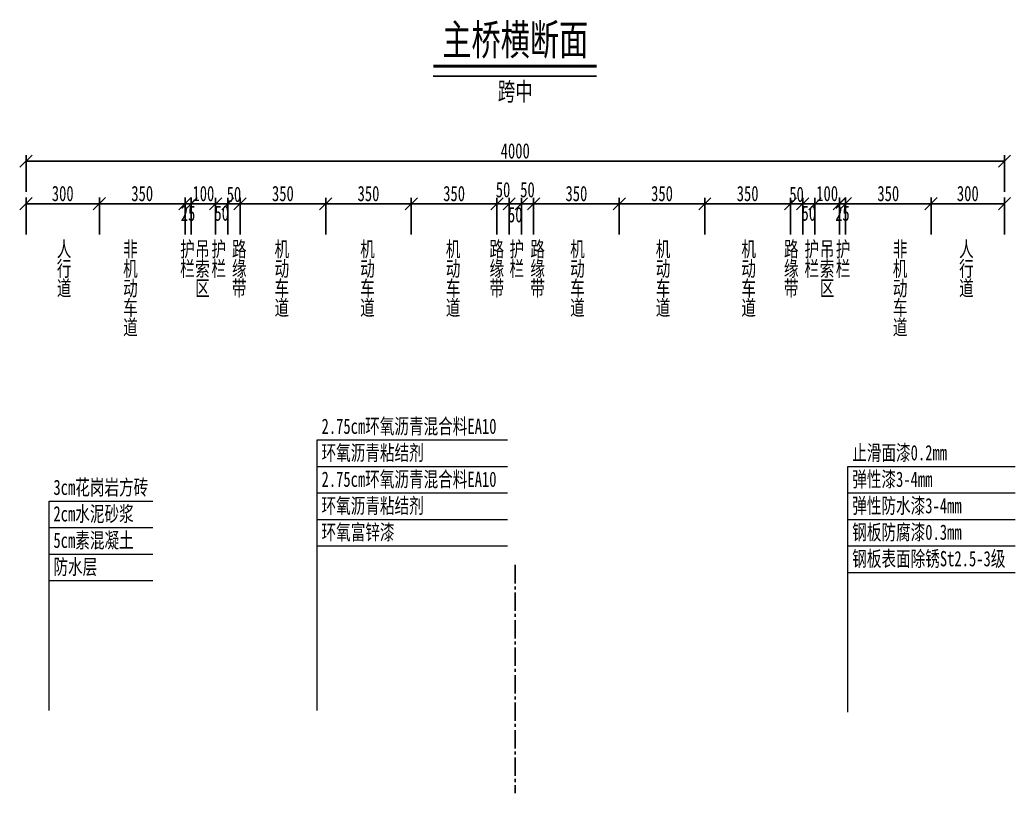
# Model space of a CAD drawing. Extents: x -2611510 to 1021013, y -44073 to 90887.
# Drawn here: x 980330 to 1021013, y 59267 to 90887 of the extents above; entities that cross this region are included whole.
import ezdxf
from ezdxf.enums import TextEntityAlignment as Align

# ---------------------------------------------------------------- set-up
doc = ezdxf.new("R2010")
doc.units = 0
doc.linetypes.add('CENTER2', pattern=[1.125, 0.75, -0.125, 0.125, -0.125])
doc.layers.get('Defpoints').update_dxf_attribs({"color": 8})
doc.layers.add('Dim', color=4, linetype='Continuous')
doc.layers.add('文字', color=7, linetype='Continuous', lineweight=15)
doc.layers.add('标注', color=3, linetype='Continuous', lineweight=18)
doc.styles.add('fs', font='', dxfattribs={"width": 0.7})
doc.styles.get("Standard").update_dxf_attribs({"font": '', "width": 0.7})
doc.styles.get('fs').set_extended_font_data('仿宋_GB2312')
doc.styles.get('Standard').set_extended_font_data('仿宋_GB2312')
doc.dimstyles.new('250-1', dxfattribs={"dimscale": 250, "dimtxt": 2.5, "dimasz": 2, "dimexe": 1, "dimexo": 1, "dimgap": 0, "dimtad": 0, "dimdec": 0, "dimlfac": 0.1, "dimrnd": 0.1, "dimzin": 12, "dimdsep": 46, "dimtxsty": 'Standard', "dimblk": 'OBLIQUE', "dimcen": -1, "dimclrd": 4, "dimclre": 256, "dimclrt": 4, "dimadec": 4, "dimazin": 0, "dimtp": 2, "dimtm": 3, "dimtfac": 0.5, "dimtdec": 0, "dimtmove": 2, "dimatfit": 3, "dimldrblk": 'OBLIQUE', "dimfxl": 5, "dimfxlon": 1, "dimtvp": 0.7, "dimtolj": 1, "dimtzin": 12, "dimarcsym": 0})

# ---------------------------------------------------------------- blocks, each defined once
blk = doc.blocks.new('_Oblique')
at = {"color": 0, "linetype": 'ByBlock', "lineweight": -2}
blk.add_line((-0.5, -0.5), (0.5, 0.5), dxfattribs=at)
blk = doc.blocks.new('*D109')
at = {"layer": 'Defpoints', "color": 0, "transparency": 16777216}
for p in [(983580, 83367), (980580, 81543), (983580, 81543)]:
    blk.add_point(p, dxfattribs=at)
at = {"layer": 'Dim', "lineweight": -2, "transparency": 16777216}
for p, q in [((980580, 82117), (980580, 83617)), ((983580, 82117), (983580, 83617))]:
    blk.add_line(p, q, dxfattribs=at)
at = {"layer": 'Dim', "color": 4, "lineweight": -2, "transparency": 16777216}
blk.add_line((980580, 83367), (983580, 83367), dxfattribs=at)
at = {"layer": 'Dim', "color": 4, "lineweight": -2, "transparency": 16777216, "xscale": 500, "yscale": 500, "zscale": 500, "rotation": 180}
blk.add_blockref('_Oblique', (980580, 83367), dxfattribs=at)
at = {"layer": 'Dim', "color": 4, "lineweight": -2, "transparency": 16777216, "xscale": 500, "yscale": 500, "zscale": 500}
blk.add_blockref('_Oblique', (983580, 83367), dxfattribs=at)
at = {"layer": 'Dim', "color": 4, "transparency": 16777216, "insert": (982080, 83783), "char_height": 625, "attachment_point": 5}
blk.add_mtext('\\A1;300', dxfattribs=at)
blk = doc.blocks.new('*D110')
at = {"layer": 'Defpoints', "color": 0, "transparency": 16777216}
for p in [(999830, 83366), (996330, 81543), (999830, 81543)]:
    blk.add_point(p, dxfattribs=at)
at = {"layer": 'Dim', "lineweight": -2, "transparency": 16777216}
for p, q in [((996330, 82116), (996330, 83616)), ((999830, 82116), (999830, 83616))]:
    blk.add_line(p, q, dxfattribs=at)
at = {"layer": 'Dim', "color": 4, "lineweight": -2, "transparency": 16777216}
blk.add_line((996330, 83366), (999830, 83366), dxfattribs=at)
at = {"layer": 'Dim', "color": 4, "lineweight": -2, "transparency": 16777216, "xscale": 500, "yscale": 500, "zscale": 500, "rotation": 180}
blk.add_blockref('_Oblique', (996330, 83366), dxfattribs=at)
at = {"layer": 'Dim', "color": 4, "lineweight": -2, "transparency": 16777216, "xscale": 500, "yscale": 500, "zscale": 500}
blk.add_blockref('_Oblique', (999830, 83366), dxfattribs=at)
at = {"layer": 'Dim', "color": 4, "transparency": 16777216, "insert": (998080, 83782), "char_height": 625, "attachment_point": 5}
blk.add_mtext('\\A1;350', dxfattribs=at)
blk = doc.blocks.new('*D111')
at = {"layer": 'Defpoints', "color": 0, "transparency": 16777216}
for p in [(987080, 83367), (983580, 81543), (987080, 81543)]:
    blk.add_point(p, dxfattribs=at)
at = {"layer": 'Dim', "lineweight": -2, "transparency": 16777216}
for p, q in [((983580, 82117), (983580, 83617)), ((987080, 82117), (987080, 83617))]:
    blk.add_line(p, q, dxfattribs=at)
at = {"layer": 'Dim', "color": 4, "lineweight": -2, "transparency": 16777216}
blk.add_line((983580, 83367), (987080, 83367), dxfattribs=at)
at = {"layer": 'Dim', "color": 4, "lineweight": -2, "transparency": 16777216, "xscale": 500, "yscale": 500, "zscale": 500, "rotation": 180}
blk.add_blockref('_Oblique', (983580, 83367), dxfattribs=at)
at = {"layer": 'Dim', "color": 4, "lineweight": -2, "transparency": 16777216, "xscale": 500, "yscale": 500, "zscale": 500}
blk.add_blockref('_Oblique', (987080, 83367), dxfattribs=at)
at = {"layer": 'Dim', "color": 4, "transparency": 16777216, "insert": (985330, 83783), "char_height": 625, "attachment_point": 5}
blk.add_mtext('\\A1;350', dxfattribs=at)
blk = doc.blocks.new('*D112')
at = {"layer": 'Defpoints', "color": 0, "transparency": 16777216}
for p in [(1000830, 83365), (1000330, 81543), (1000830, 81543)]:
    blk.add_point(p, dxfattribs=at)
at = {"layer": 'Dim', "lineweight": -2, "transparency": 16777216}
for p, q in [((1000330, 82115), (1000330, 83615)), ((1000830, 82115), (1000830, 83615))]:
    blk.add_line(p, q, dxfattribs=at)
at = {"layer": 'Dim', "color": 4, "lineweight": -2, "transparency": 16777216}
blk.add_line((1000330, 83365), (1000830, 83365), dxfattribs=at)
at = {"layer": 'Dim', "color": 4, "lineweight": -2, "transparency": 16777216, "xscale": 500, "yscale": 500, "zscale": 500, "rotation": 180}
blk.add_blockref('_Oblique', (1000330, 83365), dxfattribs=at)
at = {"layer": 'Dim', "color": 4, "lineweight": -2, "transparency": 16777216, "xscale": 500, "yscale": 500, "zscale": 500}
blk.add_blockref('_Oblique', (1000830, 83365), dxfattribs=at)
at = {"layer": 'Dim', "color": 4, "transparency": 16777216, "insert": (1000580, 82916), "char_height": 625, "attachment_point": 5}
blk.add_mtext('\\A1;50', dxfattribs=at)
blk = doc.blocks.new('*D113')
at = {"layer": 'Defpoints', "color": 0, "transparency": 16777216}
for p in [(996330, 83366), (992830, 81543), (996330, 81543)]:
    blk.add_point(p, dxfattribs=at)
at = {"layer": 'Dim', "lineweight": -2, "transparency": 16777216}
for p, q in [((992830, 82116), (992830, 83616)), ((996330, 82116), (996330, 83616))]:
    blk.add_line(p, q, dxfattribs=at)
at = {"layer": 'Dim', "color": 4, "lineweight": -2, "transparency": 16777216}
blk.add_line((992830, 83366), (996330, 83366), dxfattribs=at)
at = {"layer": 'Dim', "color": 4, "lineweight": -2, "transparency": 16777216, "xscale": 500, "yscale": 500, "zscale": 500, "rotation": 180}
blk.add_blockref('_Oblique', (992830, 83366), dxfattribs=at)
at = {"layer": 'Dim', "color": 4, "lineweight": -2, "transparency": 16777216, "xscale": 500, "yscale": 500, "zscale": 500}
blk.add_blockref('_Oblique', (996330, 83366), dxfattribs=at)
at = {"layer": 'Dim', "color": 4, "transparency": 16777216, "insert": (994580, 83782), "char_height": 625, "attachment_point": 5}
blk.add_mtext('\\A1;350', dxfattribs=at)
blk = doc.blocks.new('*D114')
at = {"layer": 'Defpoints', "color": 0, "transparency": 16777216}
for p in [(992830, 83366), (989330, 81543), (992830, 81543)]:
    blk.add_point(p, dxfattribs=at)
at = {"layer": 'Dim', "lineweight": -2, "transparency": 16777216}
for p, q in [((989330, 82116), (989330, 83616)), ((992830, 82116), (992830, 83616))]:
    blk.add_line(p, q, dxfattribs=at)
at = {"layer": 'Dim', "color": 4, "lineweight": -2, "transparency": 16777216}
blk.add_line((989330, 83366), (992830, 83366), dxfattribs=at)
at = {"layer": 'Dim', "color": 4, "lineweight": -2, "transparency": 16777216, "xscale": 500, "yscale": 500, "zscale": 500, "rotation": 180}
blk.add_blockref('_Oblique', (989330, 83366), dxfattribs=at)
at = {"layer": 'Dim', "color": 4, "lineweight": -2, "transparency": 16777216, "xscale": 500, "yscale": 500, "zscale": 500}
blk.add_blockref('_Oblique', (992830, 83366), dxfattribs=at)
at = {"layer": 'Dim', "color": 4, "transparency": 16777216, "insert": (991080, 83782), "char_height": 625, "attachment_point": 5}
blk.add_mtext('\\A1;350', dxfattribs=at)
blk = doc.blocks.new('*D115')
at = {"layer": 'Defpoints', "color": 0, "transparency": 16777216}
for p in [(988330, 83366), (987330, 81543), (988330, 81543)]:
    blk.add_point(p, dxfattribs=at)
at = {"layer": 'Dim', "lineweight": -2, "transparency": 16777216}
for p, q in [((987330, 82116), (987330, 83616)), ((988330, 82116), (988330, 83616))]:
    blk.add_line(p, q, dxfattribs=at)
at = {"layer": 'Dim', "color": 4, "lineweight": -2, "transparency": 16777216}
blk.add_line((987330, 83366), (988330, 83366), dxfattribs=at)
at = {"layer": 'Dim', "color": 4, "lineweight": -2, "transparency": 16777216, "xscale": 500, "yscale": 500, "zscale": 500, "rotation": 180}
blk.add_blockref('_Oblique', (987330, 83366), dxfattribs=at)
at = {"layer": 'Dim', "color": 4, "lineweight": -2, "transparency": 16777216, "xscale": 500, "yscale": 500, "zscale": 500}
blk.add_blockref('_Oblique', (988330, 83366), dxfattribs=at)
at = {"layer": 'Dim', "color": 4, "transparency": 16777216, "insert": (987830, 83782), "char_height": 625, "attachment_point": 5}
blk.add_mtext('\\A1;100', dxfattribs=at)
blk = doc.blocks.new('*D116')
at = {"layer": 'Defpoints', "color": 0, "transparency": 16777216}
for p in [(1001330, 83366), (1001330, 81543), (1004830, 81543)]:
    blk.add_point(p, dxfattribs=at)
at = {"layer": 'Dim', "lineweight": -2, "transparency": 16777216}
for p, q in [((1001330, 82116), (1001330, 83616)), ((1004830, 82116), (1004830, 83616))]:
    blk.add_line(p, q, dxfattribs=at)
at = {"layer": 'Dim', "color": 4, "lineweight": -2, "transparency": 16777216}
blk.add_line((1004830, 83366), (1001330, 83366), dxfattribs=at)
at = {"layer": 'Dim', "color": 4, "lineweight": -2, "transparency": 16777216, "xscale": 500, "yscale": 500, "zscale": 500, "rotation": 180}
blk.add_blockref('_Oblique', (1001330, 83366), dxfattribs=at)
at = {"layer": 'Dim', "color": 4, "lineweight": -2, "transparency": 16777216, "xscale": 500, "yscale": 500, "zscale": 500}
blk.add_blockref('_Oblique', (1004830, 83366), dxfattribs=at)
at = {"layer": 'Dim', "color": 4, "transparency": 16777216, "insert": (1003080, 83782), "char_height": 625, "attachment_point": 5}
blk.add_mtext('\\A1;350', dxfattribs=at)
blk = doc.blocks.new('*D117')
at = {"layer": 'Defpoints', "color": 0, "transparency": 16777216}
for p in [(1004830, 83366), (1004830, 81543), (1008330, 81543)]:
    blk.add_point(p, dxfattribs=at)
at = {"layer": 'Dim', "lineweight": -2, "transparency": 16777216}
for p, q in [((1004830, 82116), (1004830, 83616)), ((1008330, 82116), (1008330, 83616))]:
    blk.add_line(p, q, dxfattribs=at)
at = {"layer": 'Dim', "color": 4, "lineweight": -2, "transparency": 16777216}
blk.add_line((1008330, 83366), (1004830, 83366), dxfattribs=at)
at = {"layer": 'Dim', "color": 4, "lineweight": -2, "transparency": 16777216, "xscale": 500, "yscale": 500, "zscale": 500, "rotation": 180}
blk.add_blockref('_Oblique', (1004830, 83366), dxfattribs=at)
at = {"layer": 'Dim', "color": 4, "lineweight": -2, "transparency": 16777216, "xscale": 500, "yscale": 500, "zscale": 500}
blk.add_blockref('_Oblique', (1008330, 83366), dxfattribs=at)
at = {"layer": 'Dim', "color": 4, "transparency": 16777216, "insert": (1006580, 83782), "char_height": 625, "attachment_point": 5}
blk.add_mtext('\\A1;350', dxfattribs=at)
blk = doc.blocks.new('*D118')
at = {"layer": 'Defpoints', "color": 0, "transparency": 16777216}
for p in [(988830, 83366), (988330, 81543), (988830, 81543)]:
    blk.add_point(p, dxfattribs=at)
at = {"layer": 'Dim', "lineweight": -2, "transparency": 16777216}
for p, q in [((988330, 82116), (988330, 83616)), ((988830, 82116), (988830, 83616))]:
    blk.add_line(p, q, dxfattribs=at)
at = {"layer": 'Dim', "color": 4, "lineweight": -2, "transparency": 16777216}
blk.add_line((988330, 83366), (988830, 83366), dxfattribs=at)
at = {"layer": 'Dim', "color": 4, "lineweight": -2, "transparency": 16777216, "xscale": 500, "yscale": 500, "zscale": 500, "rotation": 180}
blk.add_blockref('_Oblique', (988330, 83366), dxfattribs=at)
at = {"layer": 'Dim', "color": 4, "lineweight": -2, "transparency": 16777216, "xscale": 500, "yscale": 500, "zscale": 500}
blk.add_blockref('_Oblique', (988830, 83366), dxfattribs=at)
at = {"layer": 'Dim', "color": 4, "transparency": 16777216, "insert": (988580, 82982), "char_height": 625, "attachment_point": 5}
blk.add_mtext('\\A1;50', dxfattribs=at)
blk = doc.blocks.new('*D119')
at = {"layer": 'Defpoints', "color": 0, "transparency": 16777216}
for p in [(1020580, 85110), (980580, 81543), (1020580, 81543)]:
    blk.add_point(p, dxfattribs=at)
at = {"layer": 'Dim', "lineweight": -2, "transparency": 16777216}
for p, q in [((980580, 83860), (980580, 85360)), ((1020580, 83860), (1020580, 85360))]:
    blk.add_line(p, q, dxfattribs=at)
at = {"layer": 'Dim', "color": 4, "lineweight": -2, "transparency": 16777216}
blk.add_line((980580, 85110), (1020580, 85110), dxfattribs=at)
at = {"layer": 'Dim', "color": 4, "lineweight": -2, "transparency": 16777216, "xscale": 500, "yscale": 500, "zscale": 500, "rotation": 180}
blk.add_blockref('_Oblique', (980580, 85110), dxfattribs=at)
at = {"layer": 'Dim', "color": 4, "lineweight": -2, "transparency": 16777216, "xscale": 500, "yscale": 500, "zscale": 500}
blk.add_blockref('_Oblique', (1020580, 85110), dxfattribs=at)
at = {"layer": 'Dim', "color": 4, "transparency": 16777216, "insert": (1000580, 85526), "char_height": 625, "attachment_point": 5}
blk.add_mtext('\\A1;4000', dxfattribs=at)
blk = doc.blocks.new('*D120')
at = {"layer": 'Defpoints', "color": 0, "transparency": 16777216}
for p in [(987080, 83367), (987080, 81543), (987330, 81543)]:
    blk.add_point(p, dxfattribs=at)
at = {"layer": 'Dim', "lineweight": -2, "transparency": 16777216}
for p, q in [((987080, 82117), (987080, 83617)), ((987330, 82117), (987330, 83617))]:
    blk.add_line(p, q, dxfattribs=at)
at = {"layer": 'Dim', "color": 4, "lineweight": -2, "transparency": 16777216}
blk.add_line((987330, 83367), (987080, 83367), dxfattribs=at)
at = {"layer": 'Dim', "color": 4, "lineweight": -2, "transparency": 16777216, "xscale": 500, "yscale": 500, "zscale": 500, "rotation": 180}
blk.add_blockref('_Oblique', (987080, 83367), dxfattribs=at)
at = {"layer": 'Dim', "color": 4, "lineweight": -2, "transparency": 16777216, "xscale": 500, "yscale": 500, "zscale": 500}
blk.add_blockref('_Oblique', (987330, 83367), dxfattribs=at)
at = {"layer": 'Dim', "color": 4, "transparency": 16777216, "insert": (987205, 82973), "char_height": 625, "attachment_point": 5}
blk.add_mtext('\\A1;25', dxfattribs=at)
blk = doc.blocks.new('*D121')
at = {"layer": 'Defpoints', "color": 0, "transparency": 16777216}
for p in [(1008330, 83366), (1008330, 81543), (1011830, 81543)]:
    blk.add_point(p, dxfattribs=at)
at = {"layer": 'Dim', "lineweight": -2, "transparency": 16777216}
for p, q in [((1008330, 82116), (1008330, 83616)), ((1011830, 82116), (1011830, 83616))]:
    blk.add_line(p, q, dxfattribs=at)
at = {"layer": 'Dim', "color": 4, "lineweight": -2, "transparency": 16777216}
blk.add_line((1011830, 83366), (1008330, 83366), dxfattribs=at)
at = {"layer": 'Dim', "color": 4, "lineweight": -2, "transparency": 16777216, "xscale": 500, "yscale": 500, "zscale": 500, "rotation": 180}
blk.add_blockref('_Oblique', (1008330, 83366), dxfattribs=at)
at = {"layer": 'Dim', "color": 4, "lineweight": -2, "transparency": 16777216, "xscale": 500, "yscale": 500, "zscale": 500}
blk.add_blockref('_Oblique', (1011830, 83366), dxfattribs=at)
at = {"layer": 'Dim', "color": 4, "transparency": 16777216, "insert": (1010080, 83782), "char_height": 625, "attachment_point": 5}
blk.add_mtext('\\A1;350', dxfattribs=at)
blk = doc.blocks.new('*D122')
at = {"layer": 'Defpoints', "color": 0, "transparency": 16777216}
for p in [(1017580, 83367), (1017580, 81543), (1020580, 81543)]:
    blk.add_point(p, dxfattribs=at)
at = {"layer": 'Dim', "lineweight": -2, "transparency": 16777216}
for p, q in [((1017580, 82117), (1017580, 83617)), ((1020580, 82117), (1020580, 83617))]:
    blk.add_line(p, q, dxfattribs=at)
at = {"layer": 'Dim', "color": 4, "lineweight": -2, "transparency": 16777216}
blk.add_line((1020580, 83367), (1017580, 83367), dxfattribs=at)
at = {"layer": 'Dim', "color": 4, "lineweight": -2, "transparency": 16777216, "xscale": 500, "yscale": 500, "zscale": 500, "rotation": 180}
blk.add_blockref('_Oblique', (1017580, 83367), dxfattribs=at)
at = {"layer": 'Dim', "color": 4, "lineweight": -2, "transparency": 16777216, "xscale": 500, "yscale": 500, "zscale": 500}
blk.add_blockref('_Oblique', (1020580, 83367), dxfattribs=at)
at = {"layer": 'Dim', "color": 4, "transparency": 16777216, "insert": (1019080, 83783), "char_height": 625, "attachment_point": 5}
blk.add_mtext('\\A1;300', dxfattribs=at)
blk = doc.blocks.new('*D123')
at = {"layer": 'Defpoints', "color": 0, "transparency": 16777216}
for p in [(1014080, 83367), (1014080, 81543), (1017580, 81543)]:
    blk.add_point(p, dxfattribs=at)
at = {"layer": 'Dim', "lineweight": -2, "transparency": 16777216}
for p, q in [((1014080, 82117), (1014080, 83617)), ((1017580, 82117), (1017580, 83617))]:
    blk.add_line(p, q, dxfattribs=at)
at = {"layer": 'Dim', "color": 4, "lineweight": -2, "transparency": 16777216}
blk.add_line((1017580, 83367), (1014080, 83367), dxfattribs=at)
at = {"layer": 'Dim', "color": 4, "lineweight": -2, "transparency": 16777216, "xscale": 500, "yscale": 500, "zscale": 500, "rotation": 180}
blk.add_blockref('_Oblique', (1014080, 83367), dxfattribs=at)
at = {"layer": 'Dim', "color": 4, "lineweight": -2, "transparency": 16777216, "xscale": 500, "yscale": 500, "zscale": 500}
blk.add_blockref('_Oblique', (1017580, 83367), dxfattribs=at)
at = {"layer": 'Dim', "color": 4, "transparency": 16777216, "insert": (1015830, 83783), "char_height": 625, "attachment_point": 5}
blk.add_mtext('\\A1;350', dxfattribs=at)
blk = doc.blocks.new('*D124')
at = {"layer": 'Defpoints', "color": 0, "transparency": 16777216}
for p in [(1012830, 83366), (1012830, 81543), (1013830, 81543)]:
    blk.add_point(p, dxfattribs=at)
at = {"layer": 'Dim', "lineweight": -2, "transparency": 16777216}
for p, q in [((1012830, 82116), (1012830, 83616)), ((1013830, 82116), (1013830, 83616))]:
    blk.add_line(p, q, dxfattribs=at)
at = {"layer": 'Dim', "color": 4, "lineweight": -2, "transparency": 16777216}
blk.add_line((1013830, 83366), (1012830, 83366), dxfattribs=at)
at = {"layer": 'Dim', "color": 4, "lineweight": -2, "transparency": 16777216, "xscale": 500, "yscale": 500, "zscale": 500, "rotation": 180}
blk.add_blockref('_Oblique', (1012830, 83366), dxfattribs=at)
at = {"layer": 'Dim', "color": 4, "lineweight": -2, "transparency": 16777216, "xscale": 500, "yscale": 500, "zscale": 500}
blk.add_blockref('_Oblique', (1013830, 83366), dxfattribs=at)
at = {"layer": 'Dim', "color": 4, "transparency": 16777216, "insert": (1013330, 83782), "char_height": 625, "attachment_point": 5}
blk.add_mtext('\\A1;100', dxfattribs=at)
blk = doc.blocks.new('*D125')
at = {"layer": 'Defpoints', "color": 0, "transparency": 16777216}
for p in [(1000330, 83365), (999830, 81543), (1000330, 81543)]:
    blk.add_point(p, dxfattribs=at)
at = {"layer": 'Dim', "lineweight": -2, "transparency": 16777216}
for p, q in [((999830, 82115), (999830, 83615)), ((1000330, 82115), (1000330, 83615))]:
    blk.add_line(p, q, dxfattribs=at)
at = {"layer": 'Dim', "color": 4, "lineweight": -2, "transparency": 16777216}
blk.add_line((999830, 83365), (1000330, 83365), dxfattribs=at)
at = {"layer": 'Dim', "color": 4, "lineweight": -2, "transparency": 16777216, "xscale": 500, "yscale": 500, "zscale": 500, "rotation": 180}
blk.add_blockref('_Oblique', (999830, 83365), dxfattribs=at)
at = {"layer": 'Dim', "color": 4, "lineweight": -2, "transparency": 16777216, "xscale": 500, "yscale": 500, "zscale": 500}
blk.add_blockref('_Oblique', (1000330, 83365), dxfattribs=at)
at = {"layer": 'Dim', "color": 4, "transparency": 16777216, "insert": (1000080, 83939), "char_height": 625, "attachment_point": 5}
blk.add_mtext('\\A1;50', dxfattribs=at)
blk = doc.blocks.new('*D126')
at = {"layer": 'Defpoints', "color": 0, "transparency": 16777216}
for p in [(1000830, 83365), (1000830, 81543), (1001330, 81543)]:
    blk.add_point(p, dxfattribs=at)
at = {"layer": 'Dim', "lineweight": -2, "transparency": 16777216}
for p, q in [((1000830, 82115), (1000830, 83615)), ((1001330, 82115), (1001330, 83615))]:
    blk.add_line(p, q, dxfattribs=at)
at = {"layer": 'Dim', "color": 4, "lineweight": -2, "transparency": 16777216}
blk.add_line((1001330, 83365), (1000830, 83365), dxfattribs=at)
at = {"layer": 'Dim', "color": 4, "lineweight": -2, "transparency": 16777216, "xscale": 500, "yscale": 500, "zscale": 500, "rotation": 180}
blk.add_blockref('_Oblique', (1000830, 83365), dxfattribs=at)
at = {"layer": 'Dim', "color": 4, "lineweight": -2, "transparency": 16777216, "xscale": 500, "yscale": 500, "zscale": 500}
blk.add_blockref('_Oblique', (1001330, 83365), dxfattribs=at)
at = {"layer": 'Dim', "color": 4, "transparency": 16777216, "insert": (1001080, 83939), "char_height": 625, "attachment_point": 5}
blk.add_mtext('\\A1;50', dxfattribs=at)
blk = doc.blocks.new('*D127')
at = {"layer": 'Defpoints', "color": 0, "transparency": 16777216}
for p in [(988830, 83366), (988830, 81543), (989330, 81543)]:
    blk.add_point(p, dxfattribs=at)
at = {"layer": 'Dim', "lineweight": -2, "transparency": 16777216}
for p, q in [((988830, 82116), (988830, 83616)), ((989330, 82116), (989330, 83616))]:
    blk.add_line(p, q, dxfattribs=at)
at = {"layer": 'Dim', "color": 4, "lineweight": -2, "transparency": 16777216}
blk.add_line((989330, 83366), (988830, 83366), dxfattribs=at)
at = {"layer": 'Dim', "color": 4, "lineweight": -2, "transparency": 16777216, "xscale": 500, "yscale": 500, "zscale": 500, "rotation": 180}
blk.add_blockref('_Oblique', (988830, 83366), dxfattribs=at)
at = {"layer": 'Dim', "color": 4, "lineweight": -2, "transparency": 16777216, "xscale": 500, "yscale": 500, "zscale": 500}
blk.add_blockref('_Oblique', (989330, 83366), dxfattribs=at)
at = {"layer": 'Dim', "color": 4, "transparency": 16777216, "insert": (989080, 83750), "char_height": 625, "attachment_point": 5}
blk.add_mtext('\\A1;50', dxfattribs=at)
blk = doc.blocks.new('*D128')
at = {"layer": 'Defpoints', "color": 0, "transparency": 16777216}
for p in [(1012330, 83366), (1012330, 81543), (1012830, 81543)]:
    blk.add_point(p, dxfattribs=at)
at = {"layer": 'Dim', "lineweight": -2, "transparency": 16777216}
for p, q in [((1012330, 82116), (1012330, 83616)), ((1012830, 82116), (1012830, 83616))]:
    blk.add_line(p, q, dxfattribs=at)
at = {"layer": 'Dim', "color": 4, "lineweight": -2, "transparency": 16777216}
blk.add_line((1012830, 83366), (1012330, 83366), dxfattribs=at)
at = {"layer": 'Dim', "color": 4, "lineweight": -2, "transparency": 16777216, "xscale": 500, "yscale": 500, "zscale": 500, "rotation": 180}
blk.add_blockref('_Oblique', (1012330, 83366), dxfattribs=at)
at = {"layer": 'Dim', "color": 4, "lineweight": -2, "transparency": 16777216, "xscale": 500, "yscale": 500, "zscale": 500}
blk.add_blockref('_Oblique', (1012830, 83366), dxfattribs=at)
at = {"layer": 'Dim', "color": 4, "transparency": 16777216, "insert": (1012580, 82982), "char_height": 625, "attachment_point": 5}
blk.add_mtext('\\A1;50', dxfattribs=at)
blk = doc.blocks.new('*D129')
at = {"layer": 'Defpoints', "color": 0, "transparency": 16777216}
for p in [(1012330, 83366), (1011830, 81543), (1012330, 81543)]:
    blk.add_point(p, dxfattribs=at)
at = {"layer": 'Dim', "lineweight": -2, "transparency": 16777216}
for p, q in [((1011830, 82116), (1011830, 83616)), ((1012330, 82116), (1012330, 83616))]:
    blk.add_line(p, q, dxfattribs=at)
at = {"layer": 'Dim', "color": 4, "lineweight": -2, "transparency": 16777216}
blk.add_line((1011830, 83366), (1012330, 83366), dxfattribs=at)
at = {"layer": 'Dim', "color": 4, "lineweight": -2, "transparency": 16777216, "xscale": 500, "yscale": 500, "zscale": 500, "rotation": 180}
blk.add_blockref('_Oblique', (1011830, 83366), dxfattribs=at)
at = {"layer": 'Dim', "color": 4, "lineweight": -2, "transparency": 16777216, "xscale": 500, "yscale": 500, "zscale": 500}
blk.add_blockref('_Oblique', (1012330, 83366), dxfattribs=at)
at = {"layer": 'Dim', "color": 4, "transparency": 16777216, "insert": (1012080, 83750), "char_height": 625, "attachment_point": 5}
blk.add_mtext('\\A1;50', dxfattribs=at)
blk = doc.blocks.new('*D130')
at = {"layer": 'Defpoints', "color": 0, "transparency": 16777216}
for p in [(1014080, 83367), (1013830, 81543), (1014080, 81543)]:
    blk.add_point(p, dxfattribs=at)
at = {"layer": 'Dim', "lineweight": -2, "transparency": 16777216}
for p, q in [((1013830, 82117), (1013830, 83617)), ((1014080, 82117), (1014080, 83617))]:
    blk.add_line(p, q, dxfattribs=at)
at = {"layer": 'Dim', "color": 4, "lineweight": -2, "transparency": 16777216}
blk.add_line((1013830, 83367), (1014080, 83367), dxfattribs=at)
at = {"layer": 'Dim', "color": 4, "lineweight": -2, "transparency": 16777216, "xscale": 500, "yscale": 500, "zscale": 500, "rotation": 180}
blk.add_blockref('_Oblique', (1013830, 83367), dxfattribs=at)
at = {"layer": 'Dim', "color": 4, "lineweight": -2, "transparency": 16777216, "xscale": 500, "yscale": 500, "zscale": 500}
blk.add_blockref('_Oblique', (1014080, 83367), dxfattribs=at)
at = {"layer": 'Dim', "color": 4, "transparency": 16777216, "insert": (1013955, 82976), "char_height": 625, "attachment_point": 5}
blk.add_mtext('\\A1;25', dxfattribs=at)

msp = doc.modelspace()

# ---------------------------------------------------------------- linework, layer by layer
at = {"color": 6, "linetype": 'CENTER2', "ltscale": 1000}
msp.add_line((1000580.2, 68595.1), (1000580.2, 59266.8), dxfattribs=at)
at = {"layer": 'Dim'}
msp.add_line((997228.4, 88587.4), (1003903.4, 88587.4), dxfattribs=at)
at = {"layer": 'Dim', "const_width": 125}
msp.add_lwpolyline([(997228.4, 88993.7), (1003903.4, 88993.7)], dxfattribs=at)
at = {"layer": '文字'}
for p, q in [((992485.6, 62644.3), (992485.6, 73707.4)), ((992485.6, 73707.4), (1000268, 73707.4)), ((992485.6, 72624.1), (1000268, 72624.1)), ((1014180.9, 62575.5), (1014180.9, 72624.5)), ((1014180.9, 72624.5), (1021013.4, 72624.5)), ((981525.6, 62644.3), (981525.6, 71210.2)), ((981525.6, 71210.2), (985766, 71210.2)), ((992485.6, 71540.7), (1000268, 71540.7)), ((1014180.9, 71541.1), (1021013.4, 71541.1)), ((992485.6, 70457.4), (1000268, 70457.4)), ((1014180.9, 70457.8), (1021013.4, 70457.8)), ((1014180.9, 70457.8), (1021013.4, 70457.8)), ((981525.6, 70126.8), (985766, 70126.8)), ((992485.6, 69374.1), (1000268, 69374.1)), ((1014180.9, 69374.5), (1021013.4, 69374.5)), ((1014180.9, 69374.5), (1021013.4, 69374.5)), ((981525.6, 69043.5), (985766, 69043.5)), ((981525.6, 67960.2), (985766, 67960.2)), ((1014180.9, 68291.1), (1021013.4, 68291.1)), ((1014180.9, 68291.1), (1021013.4, 68291.1))]:
    msp.add_line(p, q, dxfattribs=at)

# ---------------------------------------------------------------- texts
at = {"style": 'fs', "width": 0.7}
msp.add_text('主桥横断面', height=1250, dxfattribs=at).set_placement((1000580.2, 89451.2), align=Align.CENTER)
at = {"layer": '标注', "color": 7, "style": 'fs', "width": 0.7}
msp.add_text('跨中', height=750, rotation=360, dxfattribs=at).set_placement((1000580.2, 87585.4), align=Align.CENTER)
for s, p in [('2.75cm环氧沥青混合料EA10', (992660.6, 73957.4)), ('环氧沥青粘结剂', (992660.6, 72874.1)), ('止滑面漆0.2mm', (1014355.9, 72874.5)), ('2.75cm环氧沥青混合料EA10', (992660.6, 71790.7)), ('弹性漆3-4mm', (1014355.9, 71791.1)), ('3cm花岗岩方砖', (981700.6, 71460.2)), ('环氧沥青粘结剂', (992660.6, 70707.4)), ('弹性防水漆3-4mm', (1014355.9, 70707.8)), ('2cm水泥砂浆', (981700.6, 70376.8)), ('5cm素混凝土', (981700.6, 69293.5)), ('环氧富锌漆', (992660.6, 69624.1)), ('钢板防腐漆0.3mm', (1014355.9, 69624.5)), ('钢板表面除锈St2.5-3级', (1014355.9, 68541.1)), ('防水层', (981700.6, 68210.2))]:
    msp.add_text(s, height=625, rotation=360, dxfattribs=at).set_placement(p)
at = {"layer": '标注', "color": 7, "char_height": 625, "line_spacing_factor": 0.768, "style": 'fs'}
for s, insert, attachment_point, rotation in [('人\\P行\\P道', (981839.4, 81827.5), 1, 360), ('非\\P机\\P动\\P车\\P道', (984548.7, 81827.5), 1, 360), ('护\\P栏', (986880.8, 81827.5), 1, 360), ('吊\\P索\\P区', (987495.3, 81827.5), 1, 360), ('护\\P栏', (988160, 81827.5), 1, 360), ('路\\P缘\\P带', (988999.4, 81827.5), 1, 360), ('机\\P动\\P车\\P道', (990740.4, 81827.5), 1, 360), ('机\\P动\\P车\\P道', (994240.4, 81827.5), 1, 360), ('机\\P动\\P车\\P道', (997740.4, 81827.5), 1, 360), ('路\\P缘\\P带', (999528.4, 81827.5), 1, 360), ('护\\P栏', (1000343.1, 81827.5), 1, 360), ('路\\P缘\\P带', (1001792.9, 81827.5), 3, 0), ('机\\P动\\P车\\P道', (1003419.9, 81827.5), 3, 0), ('机\\P动\\P车\\P道', (1006919.9, 81827.5), 3, 0), ('机\\P动\\P车\\P道', (1010419.9, 81827.5), 3, 0), ('路\\P缘\\P带', (1012161, 81827.5), 3, 0), ('护\\P栏', (1013000.4, 81827.5), 3, 0), ('吊\\P索\\P区', (1013625.7, 81827.5), 3, 0), ('护\\P栏', (1014279.5, 81827.5), 3, 0), ('非\\P机\\P动\\P车\\P道', (1016611.6, 81827.5), 3, 0), ('人\\P行\\P道', (1019321, 81827.5), 3, 0)]:
    msp.add_mtext(s, dxfattribs=dict(at, insert=insert, attachment_point=attachment_point, rotation=rotation))

# ---------------------------------------------------------------- dimensions: what is measured, and where the dimension line sits
at = {"layer": 'Dim'}
for base, p1, p2, picture, middle in [((1020580.2, 85110.2), (980580.2, 81542.9), (1020580.2, 81542.9), '*D119', (1000580.2, 85526.4)), ((983580.2, 83367), (980580.2, 81542.9), (983580.2, 81542.9), '*D109', (982080.2, 83783.2)), ((987080.2, 83367), (983580.2, 81542.9), (987080.2, 81542.9), '*D111', (985330.2, 83783.2)), ((988330.2, 83365.9), (987330.2, 81542.9), (988330.2, 81542.9), '*D115', (987830.2, 83782.1)), ((992830.2, 83365.9), (989330.2, 81542.9), (992830.2, 81542.9), '*D114', (991080.2, 83782.1)), ((996330.2, 83365.9), (992830.2, 81542.9), (996330.2, 81542.9), '*D113', (994580.2, 83782.1)), ((999830.2, 83365.9), (996330.2, 81542.9), (999830.2, 81542.9), '*D110', (998080.2, 83782.1))]:
    dim = msp.add_linear_dim(base=base, p1=p1, p2=p2, dimstyle='250-1', dxfattribs=at)
    dim.commit()
    dim.dimension.update_dxf_attribs({"geometry": picture, "text_midpoint": middle})
for base, p1, p2, picture, middle in [((1000330.2, 83364.8), (999830.2, 81542.9), (1000330.2, 81542.9), '*D125', (1000080.2, 83939.2)), ((1012330.2, 83365.9), (1011830.2, 81542.9), (1012330.2, 81542.9), '*D129', (1012080.2, 83750.2)), ((987080.2, 83367), (987330.2, 81542.9), (987080.2, 81542.9), '*D120', (987205.2, 82973)), ((988830.2, 83365.9), (988330.2, 81542.9), (988830.2, 81542.9), '*D118', (988580.2, 82981.6)), ((1000830.2, 83364.8), (1000330.2, 81542.9), (1000830.2, 81542.9), '*D112', (1000580.2, 82915.6))]:
    dim = msp.add_linear_dim(base=base, p1=p1, p2=p2, dimstyle='250-1', dxfattribs=at)
    dim.commit()
    dim.dimension.update_dxf_attribs({"geometry": picture, "text_midpoint": middle, "dimtype": 160})
for base, p1, p2, picture, middle in [((1000830.2, 83364.8), (1001330.2, 81542.9), (1000830.2, 81542.9), '*D126', (1001080.2, 83939.2)), ((988830.2, 83365.9), (989330.2, 81542.9), (988830.2, 81542.9), '*D127', (989080.2, 83750.2)), ((1012330.2, 83365.9), (1012830.2, 81542.9), (1012330.2, 81542.9), '*D128', (1012580.2, 82981.6)), ((1014080.2, 83367), (1013830.2, 81542.9), (1014080.2, 81542.9), '*D130', (1013955.2, 82976.2))]:
    dim = msp.add_linear_dim(base=base, p1=p1, p2=p2, angle=180, dimstyle='250-1', dxfattribs=at)
    dim.commit()
    dim.dimension.update_dxf_attribs({"geometry": picture, "text_midpoint": middle, "dimtype": 160})
for base, p1, p2, picture, middle in [((1001330.2, 83365.9), (1004830.2, 81542.9), (1001330.2, 81542.9), '*D116', (1003080.2, 83782.1)), ((1004830.2, 83365.9), (1008330.2, 81542.9), (1004830.2, 81542.9), '*D117', (1006580.2, 83782.1)), ((1008330.2, 83365.9), (1011830.2, 81542.9), (1008330.2, 81542.9), '*D121', (1010080.2, 83782.1)), ((1012830.2, 83365.9), (1013830.2, 81542.9), (1012830.2, 81542.9), '*D124', (1013330.2, 83782.1)), ((1014080.2, 83367), (1017580.2, 81542.9), (1014080.2, 81542.9), '*D123', (1015830.2, 83783.2)), ((1017580.2, 83367), (1020580.2, 81542.9), (1017580.2, 81542.9), '*D122', (1019080.2, 83783.2))]:
    dim = msp.add_linear_dim(base=base, p1=p1, p2=p2, angle=180, dimstyle='250-1', dxfattribs=at)
    dim.commit()
    dim.dimension.update_dxf_attribs({"geometry": picture, "text_midpoint": middle})

doc.saveas('drawing.dxf')
